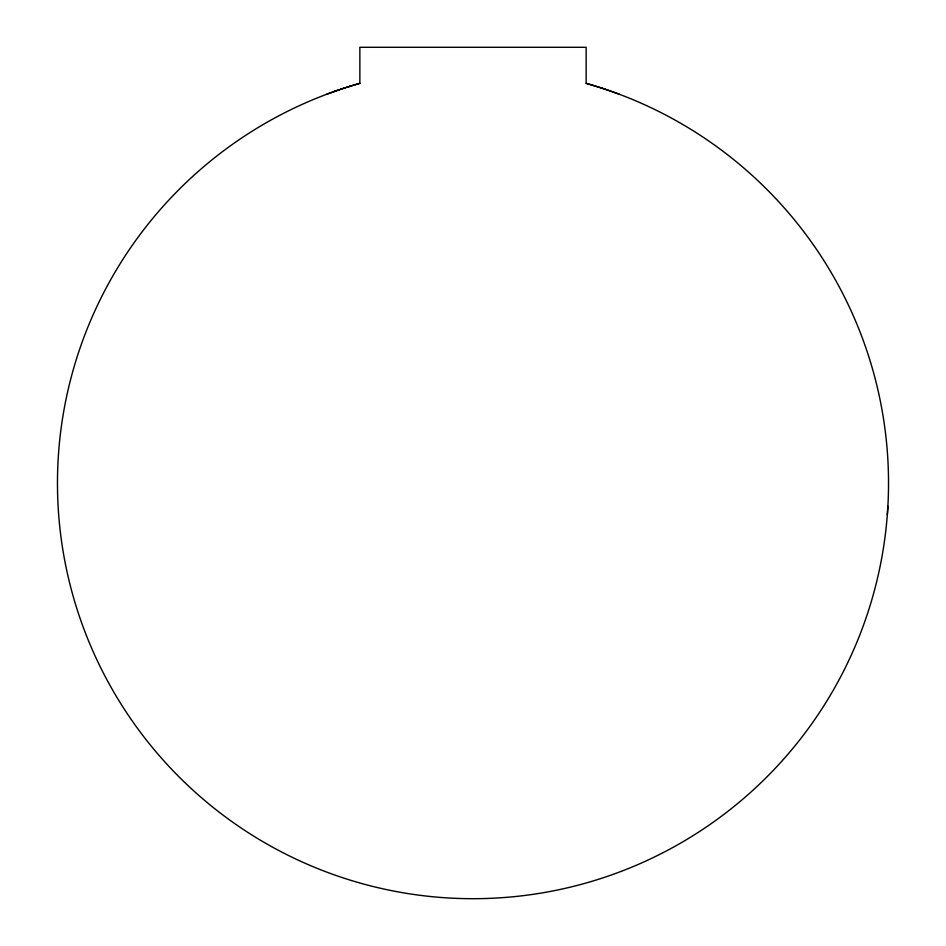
<?xml version="1.0" encoding="UTF-8"?>
<svg xmlns="http://www.w3.org/2000/svg" width="946" height="946" viewBox="0 0 946 946"><rect width="100%" height="100%" fill="white"/><g stroke="black" fill="none" stroke-linecap="round" stroke-linejoin="round"><path stroke-width="1.42" d="M326.796 94.21L330.934 92.684M330.875 92.708L335.073 91.206M332.921 91.963L337.143 90.485M337.024 90.52L339.212 89.775M339.082 89.811L341.281 89.078M341.151 89.113L343.351 88.392M343.209 88.439L345.42 87.718M345.278 87.753L349.547 86.405M347.359 87.091L351.616 85.767M351.51 85.802L353.674 85.152M353.591 85.175L355.743 84.537M355.684 84.549L357.801 83.934M357.765 83.946L359.858 83.343L359.858 47.3L586.142 47.3L586.142 83.343A415.531 415.531 0 0 1 887.313 514.861M586.142 83.343L600.793 87.789M600.769 87.777L602.874 88.463M602.839 88.451L604.955 89.149M604.92 89.137L613.221 92.022M613.209 92.01L615.278 92.767M615.267 92.755L619.382 94.281M887.88 506.264A415.531 415.531 0 0 1 495.775 898.073A415.531 415.531 0 0 1 63.134 551.553A415.531 415.531 0 0 1 359.858 83.343"/></g></svg>
